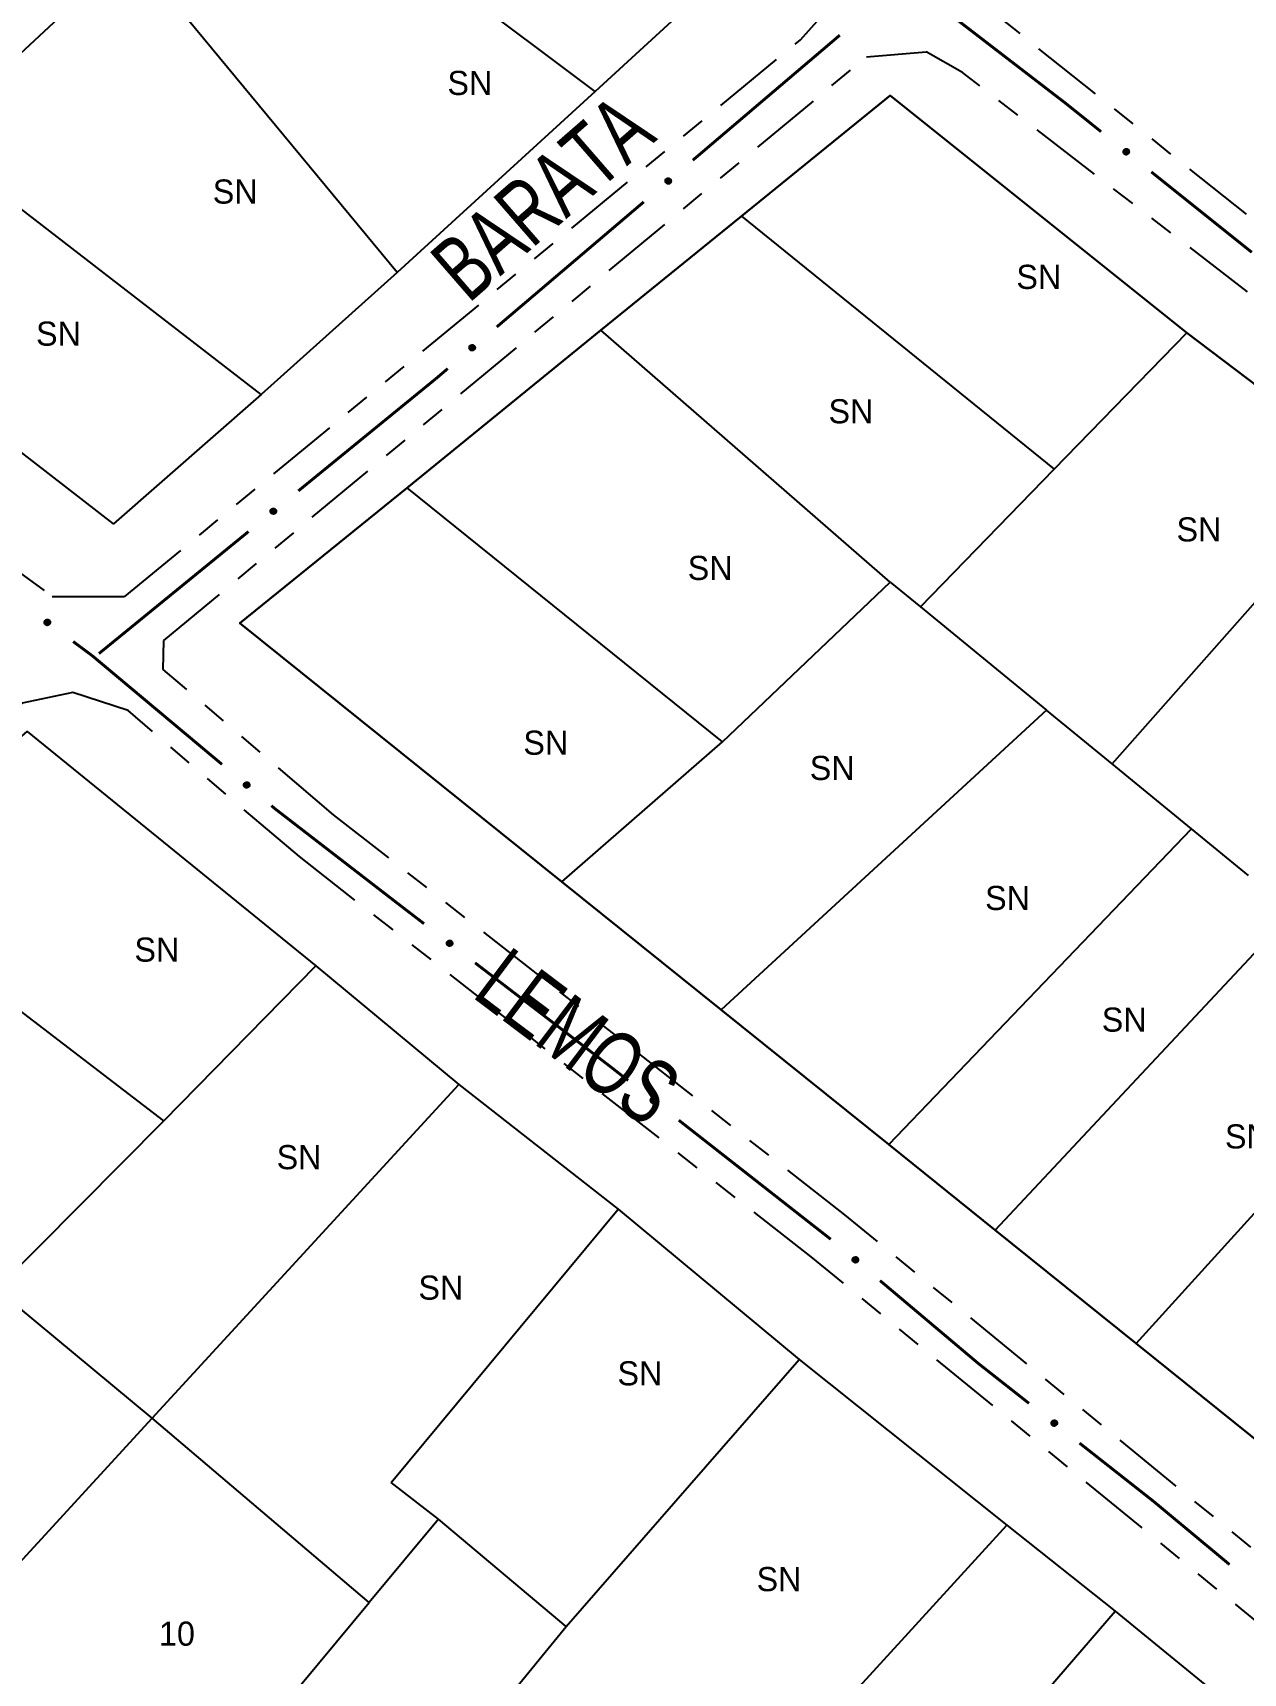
# Model space of a CAD drawing. Extents: x 207981 to 210201, y 4876477 to 4878908.
# Drawn here: x 209045.2 to 209120.5, y 4876898.7 to 4877000.6 of the extents above; entities that cross this region are included whole.
import ezdxf
from ezdxf.enums import TextEntityAlignment as Align

# ---------------------------------------------------------------- set-up
doc = ezdxf.new("R2010")
doc.units = 0
doc.header["$LTSCALE"] = 1.5
doc.header["$MEASUREMENT"] = 0
doc.linetypes.add('TRACO_25', pattern=[8, 3, -1, 1, -1, 1, -1])
for name, color, linetype in [('CD_MALHA_LOTES', 7, 'CONTINUOUS'), ('RU-QUADRA', 210, 'CONTINUOUS'), ('SV-EIXO-RUA-N-PAV', 6, 'CONTINUOUS'), ('SV-RUA-NAO-PAV', 7, 'CONTINUOUS'), ('SV-TXT-RUA-N-PAV', 7, 'CONTINUOUS'), ('Th_NmrPort', 1, 'CONTINUOUS')]:
    doc.layers.add(name, color=color, linetype=linetype)
doc.styles.add('ARIAL', font='ARIAL.SHX')

msp = doc.modelspace()

# ---------------------------------------------------------------- linework, layer by layer
at = {"layer": 'CD_MALHA_LOTES', "linetype": 'Continuous', "flags": 128}
for points in [[(209073.32, 4877019.87), (209090.22, 4877006.17), (209080.22, 4876996.97)], [(209080.22, 4876996.97), (209063.1, 4877009.81)], [(209038.81, 4876994.08), (209051.01, 4877005.42)], [(209067.91, 4876985.73), (209054.86, 4877001.46)], [(209080.22, 4876996.97), (209067.91, 4876985.73)], [(209089.31, 4876989.23), (209098.56, 4876996.73)], [(209098.56, 4876996.73), (209117, 4876981.98)], [(209059.46, 4876978.14), (209038.81, 4876994.08)], [(209080.58, 4876982.14), (209089.31, 4876989.23)], [(209089.31, 4876989.23), (209108.77, 4876973.5)], [(209059.46, 4876978.14), (209050.26, 4876970.11), (209029.66, 4876986.05)], [(209067.91, 4876985.73), (209059.46, 4876978.14)], [(209068.52, 4876972.35), (209080.58, 4876982.14)], [(209098.56, 4876966.47), (209080.58, 4876982.14)], [(209108.77, 4876973.5), (209117, 4876981.98)], [(209117, 4876981.98), (209128.44, 4876973.34)], [(209100.45, 4876964.94), (209108.77, 4876973.5)], [(209112.37, 4876955.19), (209128.44, 4876973.34)], [(209058.13, 4876963.93), (209068.52, 4876972.35)], [(209088.14, 4876956.55), (209068.52, 4876972.35)], [(209088.14, 4876956.55), (209098.56, 4876966.47)], [(209098.56, 4876966.47), (209100.45, 4876964.94)], [(209100.45, 4876964.94), (209108.28, 4876958.52)], [(209078.15, 4876947.85), (209058.13, 4876963.93)], [(209108.28, 4876958.52), (209088.05, 4876939.9)], [(209112.37, 4876955.19), (209108.28, 4876958.52)], [(209044.91, 4876957.19), (209062.84, 4876942.63)], [(209078.15, 4876947.85), (209088.14, 4876956.55)], [(209117.31, 4876951.14), (209112.37, 4876955.19)], [(209098.47, 4876931.53), (209117.31, 4876951.14)], [(209120.85, 4876948.25), (209117.31, 4876951.14)], [(209053.389525, 4876932.993299), (209034.1, 4876947.78)], [(209088.05, 4876939.9), (209078.15, 4876947.85)], [(209105.1, 4876926.21), (209123.62, 4876945.99)], [(209053.389525, 4876932.993299), (209062.84, 4876942.63)], [(209062.84, 4876942.63), (209071.74, 4876935.26)], [(209098.47, 4876931.53), (209088.05, 4876939.9)], [(209113.85, 4876919.17), (209132, 4876939.13)], [(209052.67, 4876914.53), (209071.74, 4876935.26)], [(209071.74, 4876935.26), (209081.65, 4876927.5)], [(209043, 4876922.54), (209053.389525, 4876932.993299)], [(209105.1, 4876926.21), (209098.47, 4876931.53)], [(209067.54, 4876910.53), (209081.65, 4876927.5)], [(209081.65, 4876927.5), (209092.91, 4876918.16)], [(209113.85, 4876919.17), (209105.1, 4876926.21)], [(209052.67, 4876914.53), (209043, 4876922.54)], [(209122.01, 4876912.62), (209113.85, 4876919.17)], [(209078.41, 4876901.57), (209092.91, 4876918.16)], [(209092.91, 4876918.16), (209105.81, 4876907.86)], [(209034.99, 4876895.27), (209052.67, 4876914.53)], [(209066.17, 4876903.07), (209052.67, 4876914.53)], [(209070.47, 4876908.24), (209067.54, 4876910.53)], [(209070.47, 4876908.24), (209066.17, 4876903.07)], [(209078.41, 4876901.57), (209070.47, 4876908.24)], [(209086.8, 4876887.07), (209105.81, 4876907.86)], [(209105.81, 4876907.86), (209112.55, 4876902.52)], [(209049.61, 4876883.13), (209066.17, 4876903.07)], [(209094.3, 4876881.35), (209112.55, 4876902.52)], [(209112.55, 4876902.52), (209120.18, 4876896.29)], [(209074.6, 4876896.92), (209078.41, 4876901.57)]]:
    msp.add_lwpolyline(points, dxfattribs=at)
at = {"layer": 'RU-QUADRA', "linetype": 'Continuous', "flags": 128}
for points in [[(208987.82, 4877087.43), (208997.99, 4877079.57), (209013.02, 4877067.59), (209022.65, 4877059.99), (209032.28, 4877052.61), (209042.87, 4877044.42), (209052.72, 4877036.29), (209060.48, 4877030.19), (209073.32, 4877019.87), (209090.22, 4877006.17), (209080.22, 4876996.97), (209067.91, 4876985.73), (209059.46, 4876978.14), (209050.26, 4876970.11), (209029.66, 4876986.05), (209019.5, 4876994.19), (209011.04, 4877000.82), (209001.31, 4877008.36), (208991.84, 4877016.17)], [(209211.97, 4876906.97), (209194.81, 4876920.32), (209186.16, 4876926.93), (209179.04, 4876932.27), (209169.38, 4876939.9), (209161.5, 4876946.76), (209153.61, 4876953.63), (209145.48, 4876960.24), (209136.83, 4876967.11), (209128.44, 4876973.34), (209117, 4876981.98), (209098.56, 4876996.73), (209089.31, 4876989.23), (209080.58, 4876982.14), (209068.52, 4876972.35), (209058.13, 4876963.93), (209078.15, 4876947.85), (209088.05, 4876939.9), (209098.47, 4876931.53), (209105.1, 4876926.21), (209113.85, 4876919.17), (209122.01, 4876912.62), (209130.47, 4876905.82), (209143.13, 4876896.01)], [(209034.99, 4876895.27), (209024.44, 4876903.79), (209003.14, 4876920.51), (209023.55, 4876938.63), (209034.1, 4876947.78), (209044.91, 4876957.19), (209062.84, 4876942.63), (209071.74, 4876935.26), (209081.65, 4876927.5), (209092.91, 4876918.16), (209105.81, 4876907.86), (209112.55, 4876902.52), (209120.18, 4876896.29)]]:
    msp.add_lwpolyline(points, dxfattribs=at)
at = {"layer": 'SV-EIXO-RUA-N-PAV', "const_width": 0.18}
for points in [[(209102.19892, 4877001.830233), (209109.334727, 4876996.345686)], [(209086.289616, 4876992.701575), (209095.432888, 4877000.473356)], [(209109.334727, 4876996.345686), (209109.43861, 4876996.265843)], [(209109.43861, 4876996.265843), (209111.678906, 4876994.473606)], [(209114.802381, 4876991.974826), (209121.049332, 4876986.977265)], [(209074.098587, 4876982.3392), (209083.241859, 4876990.110981)], [(209070.322995, 4876979.129947), (209071.05083, 4876979.748607)], [(209061.763099, 4876972.15034), (209070.288305, 4876979.101661)], [(209070.288305, 4876979.101661), (209070.322995, 4876979.129947)], [(209049.3628, 4876962.039327), (209058.663024, 4876969.622587)], [(209047.759868, 4876962.786707), (209048.56318, 4876962.191148)], [(209048.56318, 4876962.191148), (209048.943589, 4876961.90912)], [(209048.943589, 4876961.90912), (209057.015829, 4876955.153007)], [(209060.083241, 4876952.585716), (209060.31344, 4876952.39305)], [(209060.31344, 4876952.39305), (209067.992745, 4876946.467287)], [(209067.992745, 4876946.467287), (209068.161109, 4876946.337368)], [(209068.161109, 4876946.337368), (209069.579544, 4876945.249886)], [(209072.753952, 4876942.816137), (209080.689972, 4876936.731765)], [(209080.689972, 4876936.731765), (209081.22211, 4876936.323788)], [(209081.22211, 4876936.323788), (209082.268862, 4876935.504161)], [(209085.418255, 4876933.038126), (209094.866434, 4876925.640024)], [(209097.931634, 4876923.070357), (209103.284491, 4876918.559601)], [(209103.284491, 4876918.559601), (209104.031429, 4876917.93017)], [(209104.031429, 4876917.93017), (209107.193655, 4876915.442877)], [(209110.337629, 4876912.969939), (209114.267598, 4876909.878766)], [(209114.267598, 4876909.878766), (209114.909934, 4876909.373528)], [(209114.909934, 4876909.373528), (209119.665663, 4876905.422615)]]:
    msp.add_lwpolyline(points, dxfattribs=at)
at = {"layer": 'SV-EIXO-RUA-N-PAV'}
for points in [[(209113.197215, 4876993.399931), (209113.245743, 4876993.40602), (209113.288695, 4876993.40133), (209113.323394, 4876993.387107), (209113.350779, 4876993.366544), (209113.376426, 4876993.342351), (209113.396902, 4876993.312255), (209113.412229, 4876993.273817), (209113.418679, 4876993.22518), (209113.410982, 4876993.181495), (209113.398858, 4876993.146731), (209113.37906, 4876993.116941), (209113.355141, 4876993.09242), (209113.323175, 4876993.072184), (209113.284071, 4876993.057032), (209113.235007, 4876993.05173), (209113.192929, 4876993.056617), (209113.159728, 4876993.071255), (209113.129905, 4876993.091349), (209113.104018, 4876993.116361), (209113.084089, 4876993.14602), (209113.068904, 4876993.18542), (209113.064312, 4876993.233915), (209113.068707, 4876993.275938), (209113.082875, 4876993.309336), (209113.103318, 4876993.338251), (209113.127271, 4876993.36427), (209113.156667, 4876993.386112), (209113.197215, 4876993.399931)], [(209084.584968, 4876991.397098), (209084.588229, 4876991.445898), (209084.601011, 4876991.487172), (209084.62158, 4876991.518528), (209084.646981, 4876991.541497), (209084.675615, 4876991.562069), (209084.709059, 4876991.57644), (209084.749711, 4876991.584168), (209084.798687, 4876991.58124), (209084.840107, 4876991.565367), (209084.871928, 4876991.546847), (209084.897403, 4876991.521739), (209084.916922, 4876991.493588), (209084.930701, 4876991.458355), (209084.938131, 4876991.417081), (209084.933994, 4876991.367905), (209084.921186, 4876991.327527), (209084.900494, 4876991.297721), (209084.87509, 4876991.272269), (209084.845606, 4876991.251617), (209084.812696, 4876991.237699), (209084.771126, 4876991.230294), (209084.722644, 4876991.235019), (209084.682226, 4876991.247334), (209084.652136, 4876991.267602), (209084.627642, 4876991.293176), (209084.60666, 4876991.321644), (209084.590814, 4876991.354662), (209084.584968, 4876991.397098)], [(209072.393939, 4876981.034724), (209072.3972, 4876981.083523), (209072.409982, 4876981.124797), (209072.430551, 4876981.156153), (209072.455952, 4876981.179122), (209072.484586, 4876981.199694), (209072.51803, 4876981.214065), (209072.558682, 4876981.221793), (209072.607658, 4876981.218865), (209072.649078, 4876981.202993), (209072.680899, 4876981.184472), (209072.706374, 4876981.159364), (209072.725893, 4876981.131213), (209072.739672, 4876981.09598), (209072.747102, 4876981.054706), (209072.742965, 4876981.00553), (209072.730157, 4876980.965153), (209072.709465, 4876980.935346), (209072.684061, 4876980.909894), (209072.654577, 4876980.889242), (209072.621667, 4876980.875324), (209072.580097, 4876980.867919), (209072.531614, 4876980.872644), (209072.491197, 4876980.88496), (209072.461107, 4876980.905227), (209072.436613, 4876980.930802), (209072.415631, 4876980.95927), (209072.399784, 4876980.992287), (209072.393939, 4876981.034724)], [(209060.032143, 4876970.880981), (209060.036401, 4876970.929703), (209060.050024, 4876970.970707), (209060.071229, 4876971.001636), (209060.097095, 4876971.024081), (209060.126143, 4876971.044063), (209060.159874, 4876971.057748), (209060.200676, 4876971.064644), (209060.249581, 4876971.060715), (209060.290668, 4876971.043999), (209060.322103, 4876971.024832), (209060.347061, 4876970.999208), (209060.365999, 4876970.970665), (209060.379056, 4876970.935157), (209060.38564, 4876970.89374), (209060.380499, 4876970.844659), (209060.366868, 4876970.804551), (209060.345572, 4876970.775174), (209060.319653, 4876970.750247), (209060.289753, 4876970.730202), (209060.256564, 4876970.71696), (209060.214852, 4876970.710405), (209060.166476, 4876970.716121), (209060.126319, 4876970.72926), (209060.09665, 4876970.750138), (209060.072683, 4876970.776208), (209060.052287, 4876970.805099), (209060.03712, 4876970.838433), (209060.032143, 4876970.880981)], [(209046.103384, 4876964.151823), (209046.151655, 4876964.159693), (209046.194751, 4876964.156586), (209046.229949, 4876964.143648), (209046.258072, 4876964.124106), (209046.284591, 4876964.100872), (209046.30616, 4876964.071549), (209046.32289, 4876964.033702), (209046.331124, 4876963.985334), (209046.325039, 4876963.941396), (209046.314202, 4876963.906209), (209046.295512, 4876963.875711), (209046.272511, 4876963.850328), (209046.241311, 4876963.82893), (209046.20279, 4876963.812351), (209046.153955, 4876963.805248), (209046.111726, 4876963.808584), (209046.078009, 4876963.821992), (209046.047467, 4876963.840975), (209046.020677, 4876963.865019), (209045.999671, 4876963.893925), (209045.983048, 4876963.932739), (209045.976676, 4876963.981033), (209045.979523, 4876964.023189), (209045.992453, 4876964.057085), (209046.011819, 4876964.086733), (209046.034798, 4876964.113615), (209046.063372, 4876964.136523), (209046.103384, 4876964.151823)], [(209058.510005, 4876954.045994), (209058.558656, 4876954.051008), (209058.601494, 4876954.045369), (209058.63587, 4876954.030382), (209058.662793, 4876954.009217), (209058.687898, 4876953.984463), (209058.707703, 4876953.953921), (209058.722176, 4876953.915154), (209058.727548, 4876953.866386), (209058.718887, 4876953.822882), (209058.705996, 4876953.788394), (209058.685544, 4876953.759049), (209058.661087, 4876953.735064), (209058.628682, 4876953.715541), (209058.589252, 4876953.701258), (209058.540083, 4876953.697043), (209058.498123, 4876953.70286), (209058.465255, 4876953.718229), (209058.435884, 4876953.738977), (209058.410556, 4876953.764557), (209058.391288, 4876953.79465), (209058.376979, 4876953.834376), (209058.373462, 4876953.88296), (209058.378785, 4876953.924876), (209058.393689, 4876953.957952), (209058.414767, 4876953.986408), (209058.439289, 4876954.01189), (209058.469162, 4876954.033077), (209058.510005, 4876954.045994)], [(209071.1197, 4876944.207792), (209071.168091, 4876944.214882), (209071.211132, 4876944.21108), (209071.246117, 4876944.197577), (209071.27392, 4876944.177583), (209071.300061, 4876944.153925), (209071.321154, 4876944.124258), (209071.337272, 4876944.086145), (209071.344725, 4876944.037652), (209071.337932, 4876943.993817), (209071.326529, 4876943.95881), (209071.30735, 4876943.928617), (209071.283942, 4876943.903608), (209071.252401, 4876943.882717), (209071.213618, 4876943.86676), (209071.164674, 4876943.860446), (209071.122504, 4876943.864463), (209071.089008, 4876943.878413), (209071.058777, 4876943.897886), (209071.032378, 4876943.922359), (209071.011841, 4876943.9516), (209070.995846, 4876943.990677), (209070.990254, 4876944.039067), (209070.99378, 4876944.081172), (209071.007255, 4876944.114855), (209071.027097, 4876944.144187), (209071.050507, 4876944.170695), (209071.079446, 4876944.193139), (209071.1197, 4876944.207792)], [(209083.798298, 4876934.446395), (209083.846759, 4876934.452991), (209083.889758, 4876934.44875), (209083.924604, 4876934.43489), (209083.952202, 4876934.414614), (209083.9781, 4876934.39069), (209083.998889, 4876934.360809), (209084.014616, 4876934.322534), (209084.021574, 4876934.273966), (209084.014334, 4876934.230204), (209084.002574, 4876934.195315), (209083.983088, 4876934.165319), (209083.959426, 4876934.14055), (209083.927673, 4876934.119982), (209083.888729, 4876934.104423), (209083.839723, 4876934.098609), (209083.797597, 4876934.103056), (209083.764245, 4876934.117347), (209083.734214, 4876934.137127), (209083.708067, 4876934.161869), (209083.687829, 4876934.191318), (209083.672233, 4876934.230557), (209083.667136, 4876934.279001), (209083.671092, 4876934.321068), (209083.68491, 4876934.354612), (209083.70505, 4876934.383739), (209083.72873, 4876934.410006), (209083.757897, 4876934.432155), (209083.798298, 4876934.446395)], [(209096.36331, 4876924.535909), (209096.411977, 4876924.54076), (209096.454796, 4876924.534977), (209096.489121, 4876924.519874), (209096.515973, 4876924.49862), (209096.540995, 4876924.473781), (209096.560697, 4876924.443173), (209096.57504, 4876924.404357), (209096.580248, 4876924.355571), (209096.571441, 4876924.312097), (209096.558435, 4876924.277653), (209096.537884, 4876924.248377), (209096.513347, 4876924.224474), (209096.480876, 4876924.205059), (209096.441398, 4876924.190909), (209096.392216, 4876924.186859), (209096.350276, 4876924.192817), (209096.317459, 4876924.208296), (209096.288158, 4876924.229143), (209096.262916, 4876924.254807), (209096.243749, 4876924.284965), (209096.229574, 4876924.324738), (209096.22622, 4876924.373335), (209096.231684, 4876924.415232), (209096.246699, 4876924.448258), (209096.267872, 4876924.476643), (209096.29248, 4876924.502043), (209096.322423, 4876924.523129), (209096.36331, 4876924.535909)], [(209108.720766, 4876914.381759), (209108.769242, 4876914.388248), (209108.812231, 4876914.383912), (209108.847046, 4876914.369976), (209108.8746, 4876914.349639), (209108.900445, 4876914.325659), (209108.921169, 4876914.295733), (209108.936812, 4876914.257423), (209108.943663, 4876914.20884), (209108.936327, 4876914.165093), (209108.92449, 4876914.13023), (209108.904939, 4876914.100278), (209108.881222, 4876914.075561), (209108.849424, 4876914.055062), (209108.810446, 4876914.039588), (209108.761428, 4876914.033882), (209108.719311, 4876914.038421), (209108.685991, 4876914.052785), (209108.656003, 4876914.072632), (209108.62991, 4876914.097431), (209108.609737, 4876914.126924), (209108.594228, 4876914.166197), (209108.589237, 4876914.214653), (209108.593285, 4876914.256711), (209108.607177, 4876914.290224), (209108.627381, 4876914.319307), (209108.651118, 4876914.345523), (209108.680333, 4876914.367607), (209108.720766, 4876914.381759)]]:
    msp.add_lwpolyline(points, close=True, dxfattribs=at)
for points in [[(209113.064312, 4876993.233915), (209113.323175, 4876993.072184)], [(209113.067579, 4876993.252789), (209113.334809, 4876993.084437)], [(209113.068707, 4876993.275938), (209113.355141, 4876993.09242)], [(209113.068904, 4876993.18542), (209113.284071, 4876993.057032)], [(209113.070562, 4876993.208463), (209113.300926, 4876993.066111)], [(209113.078021, 4876993.289868), (209113.364431, 4876993.106174)], [(209113.082283, 4876993.164138), (209113.253191, 4876993.058865)], [(209113.082875, 4876993.309336), (209113.37906, 4876993.116941)], [(209113.084089, 4876993.14602), (209113.235007, 4876993.05173)], [(209113.094856, 4876993.321834), (209113.385954, 4876993.130894)], [(209113.097839, 4876993.128976), (209113.208653, 4876993.0578)], [(209113.103318, 4876993.338251), (209113.398858, 4876993.146731)], [(209113.104018, 4876993.116361), (209113.192929, 4876993.056617)], [(209113.118936, 4876993.34975), (209113.40215, 4876993.168613)], [(209113.127271, 4876993.36427), (209113.410982, 4876993.181495)], [(209113.145574, 4876993.372126), (209113.411526, 4876993.206545)], [(209113.156667, 4876993.386112), (209113.418679, 4876993.22518)], [(209113.176474, 4876993.391092), (209113.411526, 4876993.250231)], [(209113.197215, 4876993.399931), (209113.412229, 4876993.273817)], [(209113.223783, 4876993.402173), (209113.398527, 4876993.297327)], [(209113.245743, 4876993.40602), (209113.396902, 4876993.312255)], [(209113.270239, 4876993.403452), (209113.379135, 4876993.332063)], [(209113.288695, 4876993.40133), (209113.376426, 4876993.342351)], [(209084.584968, 4876991.397098), (209084.749711, 4876991.584168)], [(209084.587825, 4876991.423608), (209084.724023, 4876991.575193)], [(209084.588229, 4876991.445898), (209084.709059, 4876991.57644)], [(209084.589696, 4876991.375054), (209084.772732, 4876991.578988)], [(209084.590814, 4876991.354662), (209084.798687, 4876991.58124)], [(209084.595414, 4876991.469458), (209084.686231, 4876991.562769)], [(209084.601011, 4876991.487172), (209084.675615, 4876991.562069)], [(209084.602432, 4876991.341109), (209084.815619, 4876991.570671)], [(209084.60666, 4876991.321644), (209084.840107, 4876991.565367)], [(209084.619327, 4876991.310698), (209084.851072, 4876991.554244)], [(209084.627642, 4876991.293176), (209084.871928, 4876991.546847)], [(209084.642148, 4876991.281743), (209084.885018, 4876991.531163)], [(209084.652136, 4876991.267602), (209084.897403, 4876991.521739)], [(209084.670323, 4876991.25913), (209084.905188, 4876991.505327)], [(209084.682226, 4876991.247334), (209084.916922, 4876991.493588)], [(209084.704737, 4876991.241819), (209084.920887, 4876991.472109)], [(209084.722644, 4876991.235019), (209084.930701, 4876991.458355)], [(209084.74882, 4876991.236309), (209084.932428, 4876991.435356)], [(209084.771126, 4876991.230294), (209084.938131, 4876991.417081)], [(209084.794566, 4876991.239376), (209084.930452, 4876991.387115)], [(209084.812696, 4876991.237699), (209084.933994, 4876991.367905)], [(209084.832046, 4876991.247953), (209084.923018, 4876991.343188)], [(209084.845606, 4876991.251617), (209084.921186, 4876991.327527)], [(209072.393939, 4876981.034724), (209072.558682, 4876981.221793)], [(209072.396796, 4876981.061233), (209072.532994, 4876981.212819)], [(209072.3972, 4876981.083523), (209072.51803, 4876981.214065)], [(209072.398667, 4876981.01268), (209072.581703, 4876981.216614)], [(209072.399784, 4876980.992287), (209072.607658, 4876981.218865)], [(209072.404385, 4876981.107083), (209072.495202, 4876981.200394)], [(209072.409982, 4876981.124797), (209072.484586, 4876981.199694)], [(209072.411403, 4876980.978734), (209072.62459, 4876981.208296)], [(209072.415631, 4876980.95927), (209072.649078, 4876981.202993)], [(209072.428298, 4876980.948323), (209072.660043, 4876981.191869)], [(209072.436613, 4876980.930802), (209072.680899, 4876981.184472)], [(209072.451119, 4876980.919368), (209072.693989, 4876981.168788)], [(209072.461107, 4876980.905227), (209072.706374, 4876981.159364)], [(209072.479294, 4876980.896755), (209072.714159, 4876981.142952)], [(209072.491197, 4876980.88496), (209072.725893, 4876981.131213)], [(209072.513708, 4876980.879444), (209072.729858, 4876981.109734)], [(209072.531614, 4876980.872644), (209072.739672, 4876981.09598)], [(209072.55779, 4876980.873934), (209072.741399, 4876981.072981)], [(209072.580097, 4876980.867919), (209072.747102, 4876981.054706)], [(209072.603537, 4876980.877001), (209072.739423, 4876981.02474)], [(209072.621667, 4876980.875324), (209072.742965, 4876981.00553)], [(209072.641017, 4876980.885578), (209072.731989, 4876980.980813)], [(209072.654577, 4876980.889242), (209072.730157, 4876980.965153)], [(209060.032143, 4876970.880981), (209060.200676, 4876971.064644)], [(209060.035541, 4876970.907426), (209060.174809, 4876971.056196)], [(209060.036401, 4876970.929703), (209060.159874, 4876971.057748)], [(209060.036419, 4876970.858845), (209060.223586, 4876971.058994)], [(209060.03712, 4876970.838433), (209060.249581, 4876971.060715)], [(209060.044066, 4876970.953111), (209060.136771, 4876971.044547)], [(209060.048459, 4876970.824646), (209060.266294, 4876971.049802)], [(209060.050024, 4876970.970707), (209060.126143, 4876971.044063)], [(209060.052287, 4876970.805099), (209060.290668, 4876971.043999)], [(209060.064728, 4876970.793896), (209060.301404, 4876971.032654)], [(209060.072683, 4876970.776208), (209060.322103, 4876971.024832)], [(209060.086953, 4876970.76448), (209060.33487, 4876971.008884)], [(209060.09665, 4876970.750138), (209060.347061, 4876970.999208)], [(209060.11466, 4876970.741296), (209060.354508, 4876970.982641)], [(209060.126319, 4876970.72926), (209060.365999, 4876970.970665)], [(209060.148713, 4876970.723285), (209060.369525, 4876970.949109)], [(209060.166476, 4876970.716121), (209060.379056, 4876970.935157)], [(209060.192673, 4876970.716875), (209060.380312, 4876970.912128)], [(209060.214852, 4876970.710405), (209060.38564, 4876970.89374)], [(209060.238473, 4876970.719006), (209060.377351, 4876970.863937)], [(209060.256564, 4876970.71696), (209060.380499, 4876970.844659)], [(209060.276121, 4876970.726816), (209060.369021, 4876970.820171)], [(209060.289753, 4876970.730202), (209060.366868, 4876970.804551)], [(209045.976676, 4876963.981033), (209046.241311, 4876963.82893)], [(209045.979246, 4876964.000014), (209046.252487, 4876963.841603)], [(209045.979523, 4876964.023189), (209046.272511, 4876963.850328)], [(209045.983048, 4876963.932739), (209046.20279, 4876963.812351)], [(209045.983857, 4876963.955828), (209046.2193, 4876963.822043)], [(209045.988318, 4876964.037452), (209046.281289, 4876963.864414)], [(209045.992453, 4876964.057085), (209046.295512, 4876963.875711)], [(209045.9972, 4876963.911964), (209046.171864, 4876963.813047)], [(209045.999671, 4876963.893925), (209046.153955, 4876963.805248)], [(209046.003966, 4876964.070015), (209046.301888, 4876963.889909)], [(209046.011819, 4876964.086733), (209046.314202, 4876963.906209)], [(209046.014039, 4876963.877398), (209046.127395, 4876963.810344)], [(209046.020677, 4876963.865019), (209046.111726, 4876963.808584)], [(209046.027004, 4876964.098798), (209046.316686, 4876963.928198)], [(209046.034798, 4876964.113615), (209046.325039, 4876963.941396)], [(209046.052801, 4876964.122138), (209046.324662, 4876963.966449)], [(209046.063372, 4876964.136523), (209046.331124, 4876963.985334)], [(209046.082982, 4876964.142228), (209046.323055, 4876964.010106)], [(209046.103384, 4876964.151823), (209046.32289, 4876964.033702)], [(209046.129852, 4876964.155041), (209046.308333, 4876964.056692)], [(209046.151655, 4876964.159693), (209046.30616, 4876964.071549)], [(209046.17623, 4876964.158028), (209046.287676, 4876964.090691)], [(209046.194751, 4876964.156586), (209046.284591, 4876964.100872)], [(209058.373462, 4876953.88296), (209058.628682, 4876953.715541)], [(209058.376979, 4876953.834376), (209058.589252, 4876953.701258)], [(209058.377145, 4876953.901757), (209058.640584, 4876953.727533)], [(209058.378785, 4876953.924876), (209058.661087, 4876953.735064)], [(209058.379147, 4876953.857377), (209058.606304, 4876953.709961)], [(209058.388405, 4876953.938597), (209058.670679, 4876953.748609)], [(209058.389883, 4876953.812803), (209058.55842, 4876953.703774)], [(209058.391288, 4876953.79465), (209058.540083, 4876953.697043)], [(209058.393689, 4876953.957952), (209058.685544, 4876953.759049)], [(209058.404658, 4876953.777305), (209058.513869, 4876953.703694)], [(209058.405943, 4876953.970182), (209058.692745, 4876953.772847)], [(209058.410556, 4876953.764557), (209058.498123, 4876953.70286)], [(209058.414767, 4876953.986408), (209058.705996, 4876953.788394)], [(209058.430636, 4876953.997559), (209058.709771, 4876953.810198)], [(209058.439289, 4876954.01189), (209058.718887, 4876953.822882)], [(209058.457762, 4876954.019339), (209058.719985, 4876953.847914)], [(209058.469162, 4876954.033077), (209058.727548, 4876953.866386)], [(209058.489074, 4876954.037617), (209058.720952, 4876953.891589)], [(209058.510005, 4876954.045994), (209058.722176, 4876953.915154)], [(209058.536617, 4876954.047649), (209058.708998, 4876953.938961)], [(209058.558656, 4876954.051008), (209058.707703, 4876953.953921)], [(209058.58309, 4876954.047899), (209058.690379, 4876953.974117)], [(209058.601494, 4876954.045369), (209058.687898, 4876953.984463)], [(209070.990254, 4876944.039067), (209071.252401, 4876943.882717)], [(209070.99313, 4876944.058004), (209071.26378, 4876943.895207)], [(209070.99378, 4876944.081172), (209071.283942, 4876943.903608)], [(209070.995846, 4876943.990677), (209071.213618, 4876943.86676)], [(209070.997028, 4876944.01375), (209071.230282, 4876943.876185)], [(209071.002804, 4876944.095292), (209071.292946, 4876943.917551)], [(209071.007255, 4876944.114855), (209071.30735, 4876943.928617)], [(209071.009661, 4876943.969676), (209071.182707, 4876943.867955)], [(209071.018975, 4876944.127598), (209071.313954, 4876943.94271)], [(209071.027097, 4876944.144187), (209071.326529, 4876943.95881)], [(209071.042474, 4876944.156006), (209071.329368, 4876943.980756)], [(209071.050507, 4876944.170695), (209071.337932, 4876943.993817)], [(209071.068644, 4876944.178927), (209071.337959, 4876944.018873)], [(209071.079446, 4876944.193139), (209071.344725, 4876944.037652)], [(209071.099146, 4876944.198527), (209071.337057, 4876944.06255)], [(209071.1197, 4876944.207792), (209071.337272, 4876944.086145)], [(209071.146216, 4876944.210583), (209071.323088, 4876944.109367)], [(209071.168091, 4876944.214882), (209071.321154, 4876944.124258)], [(209071.192636, 4876944.212821), (209071.302982, 4876944.143695)], [(209071.211132, 4876944.21108), (209071.300061, 4876944.153925)], [(209071.011841, 4876943.9516), (209071.164674, 4876943.860446)], [(209071.02594, 4876943.934843), (209071.1382, 4876943.86597)], [(209071.032378, 4876943.922359), (209071.122504, 4876943.864463)], [(209083.667136, 4876934.279001), (209083.927673, 4876934.119982)], [(209083.670205, 4876934.297908), (209083.939179, 4876934.132356)], [(209083.671092, 4876934.321068), (209083.959426, 4876934.14055)], [(209083.672233, 4876934.230557), (209083.888729, 4876934.104423)], [(209083.673651, 4876934.253616), (209083.905489, 4876934.113676)], [(209083.680259, 4876934.335095), (209083.968571, 4876934.1544)], [(209083.68491, 4876934.354612), (209083.983088, 4876934.165319)], [(209083.685834, 4876934.209416), (209083.857832, 4876934.105933)], [(209083.687829, 4876934.191318), (209083.839723, 4876934.098609)], [(209083.69676, 4876934.367234), (209083.989835, 4876934.179344)], [(209083.701756, 4876934.174418), (209083.813307, 4876934.104402)], [(209083.70505, 4876934.383739), (209084.002574, 4876934.195315)], [(209083.708067, 4876934.161869), (209083.797597, 4876934.103056)], [(209083.720548, 4876934.3954), (209084.005637, 4876934.21723)], [(209083.72873, 4876934.410006), (209084.014334, 4876934.230204)], [(209083.74695, 4876934.418053), (209084.014617, 4876934.255258)], [(209083.757897, 4876934.432155), (209084.021574, 4876934.273966)], [(209083.777651, 4876934.437341), (209084.01416, 4876934.298942)], [(209083.798298, 4876934.446395), (209084.014616, 4876934.322534)], [(209083.824841, 4876934.448915), (209084.00067, 4876934.345899)], [(209083.846759, 4876934.452991), (209083.998889, 4876934.360809)], [(209083.871281, 4876934.450679), (209083.980916, 4876934.38043)], [(209083.889758, 4876934.44875), (209083.9781, 4876934.39069)], [(209096.22622, 4876924.373335), (209096.480876, 4876924.205059)], [(209096.229574, 4876924.324738), (209096.441398, 4876924.190909)], [(209096.229966, 4876924.392119), (209096.492819, 4876924.217012)], [(209096.231684, 4876924.415232), (209096.513347, 4876924.224474)], [(209096.231819, 4876924.347732), (209096.45848, 4876924.199555)], [(209096.24135, 4876924.428921), (209096.522985, 4876924.237986)], [(209096.242406, 4876924.303122), (209096.410575, 4876924.193528)], [(209096.243749, 4876924.284965), (209096.392216, 4876924.186859)], [(209096.246699, 4876924.448258), (209096.537884, 4876924.248377)], [(209096.257061, 4876924.267575), (209096.366024, 4876924.193598)], [(209096.258994, 4876924.460447), (209096.545131, 4876924.26215)], [(209096.262916, 4876924.254807), (209096.350276, 4876924.192817)], [(209096.267872, 4876924.476643), (209096.558435, 4876924.277653)], [(209096.283778, 4876924.48774), (209096.562283, 4876924.299444)], [(209096.29248, 4876924.502043), (209096.571441, 4876924.312097)], [(209096.310978, 4876924.50943), (209096.572623, 4876924.337125)], [(209096.322423, 4876924.523129), (209096.580248, 4876924.355571)], [(209096.342351, 4876924.527602), (209096.573737, 4876924.380797)], [(209096.36331, 4876924.535909), (209096.57504, 4876924.404357)], [(209096.389927, 4876924.537474), (209096.561942, 4876924.428208)], [(209096.411977, 4876924.54076), (209096.560697, 4876924.443173)], [(209096.4364, 4876924.537569), (209096.543441, 4876924.463427)], [(209096.454796, 4876924.534977), (209096.540995, 4876924.473781)], [(209108.589237, 4876914.214653), (209108.849424, 4876914.055062)], [(209108.592347, 4876914.233553), (209108.860957, 4876914.067411)], [(209108.593285, 4876914.256711), (209108.881222, 4876914.075561)], [(209108.594228, 4876914.166197), (209108.810446, 4876914.039588)], [(209108.595696, 4876914.189253), (209108.827226, 4876914.048805)], [(209108.602483, 4876914.270717), (209108.890398, 4876914.089391)], [(209108.607177, 4876914.290224), (209108.904939, 4876914.100278)], [(209108.607782, 4876914.145026), (209108.779553, 4876914.041166)], [(209108.609737, 4876914.126924), (209108.761428, 4876914.033882)], [(209108.619054, 4876914.30282), (209108.911717, 4876914.114287)], [(209108.623628, 4876914.109994), (209108.735024, 4876914.039734)], [(209108.627381, 4876914.319307), (209108.92449, 4876914.13023)], [(209108.62991, 4876914.097431), (209108.719311, 4876914.038421)], [(209108.642904, 4876914.330934), (209108.927601, 4876914.152139)], [(209108.651118, 4876914.345523), (209108.936327, 4876914.165093)], [(209108.669356, 4876914.353529), (209108.936665, 4876914.190147)], [(209108.680333, 4876914.367607), (209108.943663, 4876914.20884)], [(209108.700099, 4876914.372749), (209108.936304, 4876914.233832)], [(209108.720766, 4876914.381759), (209108.936812, 4876914.257423)], [(209108.747314, 4876914.384221), (209108.922917, 4876914.280819)], [(209108.769242, 4876914.388248), (209108.921169, 4876914.295733)], [(209108.793759, 4876914.385882), (209108.903239, 4876914.315393)], [(209108.812231, 4876914.383912), (209108.900445, 4876914.325659)]]:
    msp.add_lwpolyline(points, dxfattribs=at)
at = {"layer": 'SV-RUA-NAO-PAV', "linetype": 'TRACO_25'}
for points in [[(208920.396965, 4877145.971159, 11.273433), (208898.448031, 4877124.122317, 10.924893), (208879.495717, 4877105.926262, 10.750624), (208877.820034, 4877103.793574, 10.750624), (208877.667699, 4877101.203882, 10.750624), (208879.343382, 4877098.61419, 10.750624), (208911.058907, 4877071.986117, 10.651041), (208958.666915, 4877035.440488, 10.60125), (209001.177263, 4877001.304646, 10.700832), (209039.494301, 4876971.113353, 10.402083), (209042.31953, 4876968.597382, 10.394065), (209046.460619, 4876965.586437, 10.394065), (209050.975123, 4876965.586437, 10.716267), (209092.990955, 4877000.185102, 11.236748), (209095.475228, 4877002.992322, 11.236748), (209094.830299, 4877004.765877, 11.236748), (209091.686098, 4877007.562742, 11.236748), (209090.712187, 4877008.364787, 11.013684), (209089.108097, 4877009.625143, 11.013684), (209068.072858, 4877026.537381, 11.013684), (209039.997779, 4877049.016643, 11.273433), (209007.446889, 4877075.973817, 11.373015), (208960.99249, 4877112.510336, 11.497494), (208930.729367, 4877136.543741, 11.472598)], [(208931.416753, 4877139.509485, 11.597076), (208945.91313, 4877128.110327, 11.597076), (209006.920773, 4877079.674377, 11.373015), (209040.025391, 4877053.289176, 11.273433), (209062.380866, 4877035.911948, 11.137609), (209079.650307, 4877022.083693, 11.137609), (209150.125462, 4876965.861726, 10.468419), (209224.07786, 4876907.834189, 10.443634), (209274.874249, 4876865.977771, 10.443634)], [(209274.873077, 4876824.332823, 8.659129), (209270.788394, 4876821.408077, 8.659129), (209263.129647, 4876814.886938, 8.51042), (209256.58913, 4876810.019578, 8.460851), (209249.0071, 4876804.973979, 8.262572), (209244.951478, 4876805.366458, 8.262572), (209239.064285, 4876809.945386, 9.947938), (209215.188449, 4876829.961841, 9.947938), (209172.539009, 4876864.369211, 9.947938), (209125.637707, 4876902.701376, 9.947938), (209095.743851, 4876927.165932, 9.947938), (209063.953011, 4876952.022968, 10.394065), (209053.356065, 4876961.049997, 10.443634), (209053.393607, 4876962.845488, 10.443634), (209097.08755, 4876999.122748, 10.443634), (209100.795892, 4876999.445212, 10.443634)], [(209274.87417, 4876863.170674, 9.204394), (209220.464749, 4876907.264639, 9.79923), (209139.809477, 4876969.90663, 10.567558), (209103.053144, 4876998.155354, 10.93933), (209100.795892, 4876999.445212, 10.93933)], [(209213.054078, 4876827.36664, 9.947938), (209170.42098, 4876861.760826, 9.947938), (209123.510564, 4876900.100441, 9.947938), (209093.644787, 4876924.542018, 9.947938), (209061.827842, 4876949.419465, 10.394065), (209051.177217, 4876958.492219, 10.36928), (209047.730525, 4876959.610905, 10.36928), (209044.590689, 4876958.956773, 10.36928), (209041.526453, 4876956.793573, 10.36928), (209039.389863, 4876954.953674, 10.36928), (208999.395244, 4876922.610095, 9.281777), (208999.395244, 4876920.328301, 9.555631), (209001.15047, 4876918.22203, 9.132403), (209045.414613, 4876883.846117, 9.132403), (209087.951412, 4876849.687778, 9.132403), (209134.032945, 4876813.166283, 7.766876), (209178.073571, 4876778.148615, 7.444674), (209190.587214, 4876766.390848, 7.444674), (209196.176759, 4876762.887009, 7.444674)]]:
    msp.add_polyline3d(points, dxfattribs=at)

# ---------------------------------------------------------------- texts
at = {"layer": 'SV-TXT-RUA-N-PAV', "style": 'ARIAL', "width": 0.7}
for s, rotation, p in [('BARATA', 41, (209072.339555, 4876983.754591)), ('LEMOS', 323, (209072.484556, 4876940.744092))]:
    msp.add_text(s, height=4, rotation=rotation, dxfattribs=at).set_placement(p)
at = {"layer": 'Th_NmrPort', "color": 1}
for s, p in [('SN', (209071.032313, 4876997.505027)), ('SN', (209056.442313, 4876990.755027)), ('SN', (209106.409857, 4876985.453156)), ('SN', (209045.452313, 4876981.925027)), ('SN', (209094.730195, 4876977.099936)), ('SN', (209116.369657, 4876969.75697)), ('SN', (209085.973241, 4876967.363989)), ('SN', (209075.754933, 4876956.501284)), ('SN', (209093.564494, 4876954.93323)), ('SN', (209104.467957, 4876946.851987)), ('SN', (209051.571834, 4876943.642637)), ('SN', (209111.719764, 4876939.290538)), ('SN', (209119.381163, 4876932.030838)), ('SN', (209060.412472, 4876930.743843)), ('SN', (209069.232472, 4876922.633843)), ('SN', (209081.607796, 4876917.308206)), ('SN', (209090.257796, 4876904.518206)), ('10', (209053.098182, 4876901.126698))]:
    msp.add_text(s, height=1.5, dxfattribs=at).set_placement(p, align=Align.MIDDLE_LEFT)

doc.saveas('drawing.dxf')
